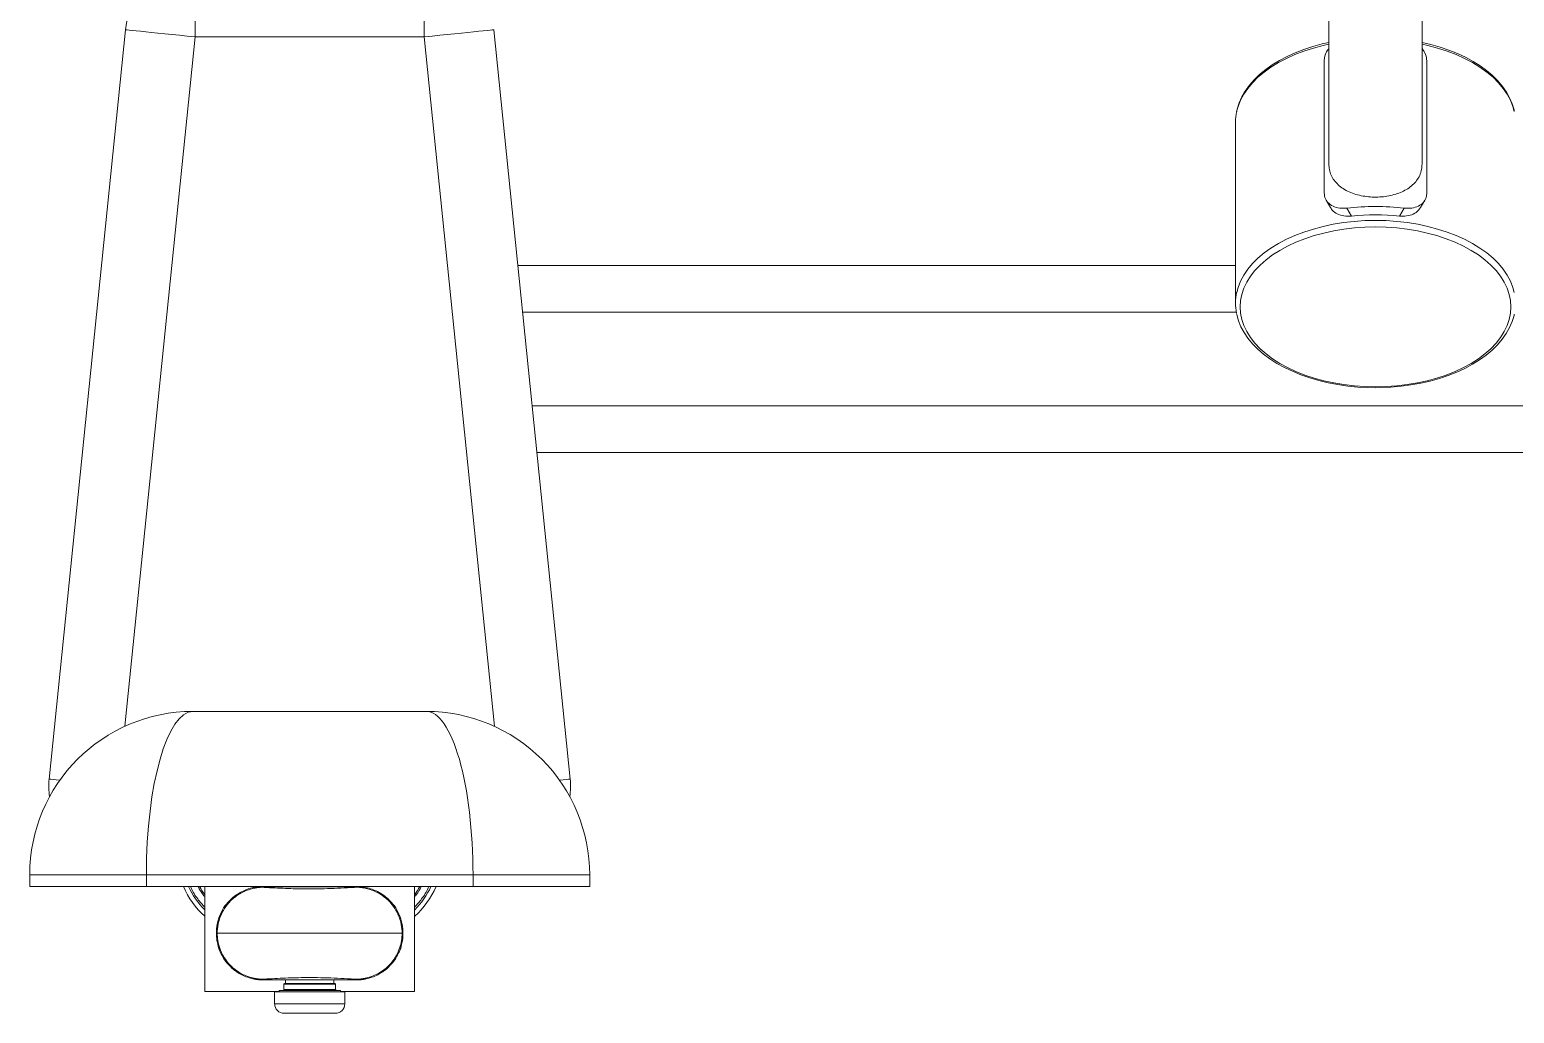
# Model space of a CAD drawing. Extents: x -32840 to 422982, y 280745 to 888746.
# Drawn here: x 85871 to 86497, y 816505 to 816919 of the extents above; entities that cross this region are included whole.
import ezdxf

# ---------------------------------------------------------------- set-up
doc = ezdxf.new("R2010")
doc.units = 0
doc.header["$LTSCALE"] = 1000
doc.layers.add('A-FUR', color=33, linetype='Continuous', plot=False, transparency=0.5)

# ---------------------------------------------------------------- blocks, each defined once
blk = doc.blocks.new('REC-GYM-08')
at = {"linetype": 'Continuous', "lineweight": 15}
for p, q in [((347.505, -718.338), (347.505, -722.153)), ((349.08, -718.338), (349.08, -722.153)), ((328.374, -718.832), (328.374, -720.013)), ((332.243, -718.832), (332.243, -720.013)), ((325.913, -732.532), (327.199, -719.894)), ((333.418, -719.894), (334.704, -732.532)), ((328.374, -720.013), (327.191, -731.642)), ((332.243, -720.013), (328.374, -720.013)), ((333.426, -731.642), (332.243, -720.013)), ((347.427, -722.646), (347.427, -720.421)), ((349.159, -722.646), (349.159, -720.421)), ((345.931, -721.454), (345.931, -724.505)), ((347.46, -722.771), (347.539, -722.902)), ((347.808, -722.903), (347.888, -723.036)), ((348.698, -723.036), (348.778, -722.903)), ((349.047, -722.902), (349.125, -722.771)), ((345.931, -723.873), (333.823, -723.873)), ((333.903, -724.66), (345.945, -724.66)), ((334.063, -726.235), (356.565, -726.235)), ((334.143, -727.023), (356.613, -727.023)), ((328.34, -731.391), (332.277, -731.391)), ((325.584, -734.147), (325.584, -734.344)), ((327.553, -734.147), (325.584, -734.147)), ((327.553, -734.147), (327.553, -734.344)), ((333.065, -734.147), (327.553, -734.147)), ((333.065, -734.147), (333.065, -734.344)), ((335.033, -734.147), (333.065, -734.147)), ((335.033, -734.147), (335.033, -734.344)), ((325.584, -734.344), (327.553, -734.344)), ((327.553, -734.344), (333.065, -734.344)), ((328.537, -736.116), (328.537, -734.344)), ((332.08, -736.116), (332.08, -734.344)), ((333.065, -734.344), (335.033, -734.344)), ((329.871, -735.993), (329.871, -736.081)), ((330.746, -735.993), (329.871, -735.993)), ((329.883, -735.981), (330.734, -735.981)), ((329.902, -735.919), (329.902, -735.981)), ((330.715, -735.981), (330.715, -735.919)), ((330.746, -736.081), (330.746, -735.993)), ((328.537, -736.116), (329.791, -736.116)), ((329.717, -736.122), (329.717, -736.324)), ((330.9, -736.122), (329.717, -736.122)), ((329.791, -736.096), (329.791, -736.122)), ((330.826, -736.096), (329.791, -736.096)), ((329.871, -736.081), (330.746, -736.081)), ((330.826, -736.122), (330.826, -736.096)), ((330.826, -736.116), (332.08, -736.116)), ((330.9, -736.324), (330.9, -736.122)), ((329.717, -736.324), (330.9, -736.324)), ((330.743, -736.481), (329.875, -736.481))]:
    blk.add_line(p, q, dxfattribs=at)
at = {"linetype": 'Continuous', "lineweight": 15, "flags": 128}
for points in [[(327.199, -719.894), (327.207, -719.895), (327.229, -719.897), (327.265, -719.901), (327.316, -719.906), (327.379, -719.912), (327.456, -719.92), (327.543, -719.929), (327.642, -719.939), (327.749, -719.95), (327.865, -719.962), (327.986, -719.974), (328.113, -719.987), (328.243, -720), (328.374, -720.013)], [(333.418, -719.894), (333.411, -719.895), (333.388, -719.897), (333.352, -719.901), (333.302, -719.906), (333.238, -719.912), (333.162, -719.92), (333.074, -719.929), (332.975, -719.939), (332.868, -719.95), (332.753, -719.962), (332.631, -719.974), (332.504, -719.987), (332.374, -720), (332.243, -720.013)], [(347.505, -720.139), (347.41, -720.161), (347.245, -720.204), (347.086, -720.255), (346.934, -720.313), (346.79, -720.378), (346.655, -720.449), (346.529, -720.526), (346.414, -720.609), (346.31, -720.696), (346.218, -720.788), (346.137, -720.884), (346.07, -720.983), (346.015, -721.084), (345.974, -721.189), (345.95, -721.275)], [(347.505, -720.109), (347.392, -720.134), (347.236, -720.177), (347.085, -720.226), (346.94, -720.282), (346.803, -720.344), (346.673, -720.413), (346.552, -720.487), (346.44, -720.566), (346.338, -720.65), (346.246, -720.739), (346.165, -720.831), (346.095, -720.928), (346.038, -721.027), (345.992, -721.129), (345.959, -721.232), (345.953, -721.265)], [(350.633, -721.262), (350.63, -721.246), (350.599, -721.144), (350.556, -721.043), (350.501, -720.945), (350.435, -720.849), (350.357, -720.756), (350.267, -720.668), (350.168, -720.583), (350.058, -720.503), (349.939, -720.428), (349.811, -720.359), (349.675, -720.295), (349.532, -720.238), (349.383, -720.187), (349.228, -720.143), (349.08, -720.108)], [(350.635, -721.273), (350.612, -721.189), (350.571, -721.084), (350.516, -720.983), (350.448, -720.884), (350.368, -720.788), (350.276, -720.696), (350.172, -720.609), (350.056, -720.526), (349.931, -720.449), (349.796, -720.378), (349.652, -720.313), (349.5, -720.255), (349.341, -720.204), (349.176, -720.161), (349.08, -720.139)], [(345.951, -724.323), (345.974, -724.239), (346.015, -724.135), (346.07, -724.033), (346.137, -723.934), (346.218, -723.839), (346.31, -723.747), (346.414, -723.659), (346.529, -723.577), (346.655, -723.5), (346.79, -723.429), (346.934, -723.364), (347.086, -723.306), (347.245, -723.255), (347.41, -723.211), (347.58, -723.175), (347.755, -723.147), (347.932, -723.127), (348.112, -723.114), (348.293, -723.11), (348.474, -723.114), (348.653, -723.127), (348.831, -723.147), (349.006, -723.175), (349.176, -723.211), (349.341, -723.255), (349.5, -723.306), (349.652, -723.364), (349.796, -723.429), (349.931, -723.5), (350.056, -723.577), (350.172, -723.659), (350.276, -723.747), (350.368, -723.839), (350.448, -723.934), (350.516, -724.033), (350.571, -724.135), (350.612, -724.239), (350.635, -724.325)], [(348.293, -725.916), (348.472, -725.912), (348.65, -725.9), (348.826, -725.879), (348.999, -725.85), (349.167, -725.814), (349.33, -725.769), (349.486, -725.718), (349.635, -725.659), (349.776, -725.593), (349.908, -725.521), (350.029, -725.444), (350.14, -725.361), (350.24, -725.273), (350.327, -725.18), (350.403, -725.084), (350.465, -724.985), (350.513, -724.883), (350.548, -724.779), (350.569, -724.674), (350.576, -724.568), (350.569, -724.463), (350.548, -724.357), (350.513, -724.254), (350.465, -724.152), (350.403, -724.052), (350.327, -723.956), (350.24, -723.864), (350.14, -723.776), (350.029, -723.693), (349.908, -723.615), (349.776, -723.543), (349.635, -723.478), (349.486, -723.419), (349.33, -723.367), (349.167, -723.323), (348.999, -723.286), (348.826, -723.258), (348.65, -723.237), (348.472, -723.225), (348.293, -723.22), (348.114, -723.225), (347.936, -723.237), (347.76, -723.258), (347.587, -723.286), (347.419, -723.323), (347.256, -723.367), (347.1, -723.419), (346.951, -723.478), (346.81, -723.543), (346.678, -723.615), (346.557, -723.693), (346.446, -723.776), (346.346, -723.864), (346.258, -723.956), (346.183, -724.052), (346.121, -724.152), (346.073, -724.254), (346.038, -724.357), (346.016, -724.463), (346.009, -724.568), (346.016, -724.674), (346.038, -724.779), (346.073, -724.883), (346.121, -724.985), (346.183, -725.084), (346.258, -725.18), (346.346, -725.273), (346.446, -725.361), (346.557, -725.444), (346.678, -725.521), (346.81, -725.593), (346.951, -725.659), (347.1, -725.718), (347.256, -725.769), (347.419, -725.814), (347.587, -725.85), (347.76, -725.879), (347.936, -725.9), (348.114, -725.912), (348.293, -725.916)], [(345.95, -724.684), (345.952, -724.699), (345.982, -724.801), (346.023, -724.902), (346.076, -725.001), (346.141, -725.097), (346.218, -725.19), (346.306, -725.279), (346.404, -725.365), (346.512, -725.445), (346.63, -725.521), (346.757, -725.591), (346.892, -725.655), (347.034, -725.714), (347.182, -725.765), (347.337, -725.81), (347.496, -725.849), (347.659, -725.88), (347.826, -725.904), (347.995, -725.92), (348.166, -725.929), (348.293, -725.931)], [(348.293, -725.931), (348.383, -725.93), (348.554, -725.923), (348.724, -725.908), (348.891, -725.885), (349.055, -725.856), (349.215, -725.819), (349.371, -725.776), (349.521, -725.725), (349.664, -725.668), (349.801, -725.605), (349.929, -725.536), (350.049, -725.462), (350.16, -725.382), (350.261, -725.297), (350.351, -725.208), (350.431, -725.115), (350.499, -725.018), (350.555, -724.918), (350.599, -724.816), (350.63, -724.713), (350.634, -724.689)], [(326.094, -732.55), (326.094, -732.55), (326.03, -732.544), (325.979, -732.538), (325.943, -732.535), (325.921, -732.532), (325.913, -732.532)], [(334.523, -732.55), (334.524, -732.55), (334.587, -732.544), (334.638, -732.538), (334.674, -732.535), (334.696, -732.532), (334.704, -732.532)], [(329.521, -734.344), (329.414, -734.352), (329.344, -734.364)], [(331.269, -734.363), (331.203, -734.352), (331.096, -734.344)], [(331.553, -734.49), (331.553, -734.49)], [(328.825, -734.763), (328.825, -734.763)], [(331.792, -734.763), (331.792, -734.763)], [(328.734, -735.132), (328.734, -735.132)], [(331.883, -735.132), (331.883, -735.132)], [(328.825, -735.5), (328.825, -735.5)], [(331.792, -735.5), (331.792, -735.5)], [(329.064, -735.773), (329.064, -735.773)], [(329.348, -735.9), (329.414, -735.912), (329.521, -735.919)], [(331.096, -735.919), (331.203, -735.912), (331.288, -735.895)], [(331.553, -735.773), (331.553, -735.773)]]:
    blk.add_lwpolyline(points, dxfattribs=at)
at = {"linetype": 'Continuous', "lineweight": 15}
for centre, radius, start, end in [((328.374, -720.013), 1.181, 90, 174.19), ((346.767, -721.455), 0.836, 167.5892, 179.9513), ((348.293, -727.248), 4.372, 83.6321, 96.3679), ((348.293, -726.994), 3.979, 84.1553, 95.8447), ((346.763, -724.505), 0.833, 167.406, 191.6814), ((328.34, -734.147), 2.756, 90, 180), ((332.277, -734.147), 2.756, 0, 90), ((327.088, -732.651), 1.181, 174.19, 188.5983), ((333.529, -732.651), 1.181, 351.4017, 5.81), ((329.544, -733.741), 1.494, 203.8048, 227.6478), ((329.544, -733.741), 1.494, 203.8125, 227.6319), ((329.544, -733.741), 1.416, 205.2053, 224.6992), ((329.552, -733.733), 1.26, 208.9966, 216.3248), ((329.521, -735.132), 0.787, 121.2362, 134.5476), ((329.55, -734.353), 0.0301, 163.2158, 182.884), ((331.067, -734.353), 0.0302, 357.1172, 16.7799), ((331.096, -735.132), 0.787, 47.1347, 61.4522), ((331.074, -733.741), 1.494, 312.3522, 336.1952), ((331.064, -733.734), 1.26, 323.7871, 331.0282), ((331.074, -733.741), 1.416, 315.3008, 334.7947), ((331.074, -733.741), 1.494, 312.3681, 336.1875), ((331.096, -735.132), 0.787, 17.1578, 30.7722), ((329.521, -735.132), 0.787, 150.7558, 180.8226), ((331.096, -735.132), 0.787, 330.9535, 0.9231), ((329.521, -735.132), 0.787, 198.15, 211.0474), ((329.521, -735.132), 0.787, 226.9248, 241.5506), ((331.096, -735.132), 0.787, 301.164, 314.738), ((329.55, -735.91), 0.0302, 177.1172, 196.7799), ((329.883, -735.993), 0.0118, 90, 180), ((330.734, -735.993), 0.0118, 0, 90), ((331.067, -735.91), 0.0301, 343.1983, 2.9274), ((329.855, -736.081), 0.0157, 270, 0), ((330.762, -736.081), 0.0157, 180, 270), ((329.875, -736.324), 0.157, 180, 270), ((330.743, -736.324), 0.157, 270, 0)]:
    blk.add_arc(centre, radius, start, end, dxfattribs=at)
for centre, start_param, end_param in [((328.34, -734.147), 3.141593, 4.712389), ((332.277, -734.147), 1.570796, 3.141593)]:
    blk.add_ellipse(centre, major_axis=(0, -2.756), ratio=0.285714, start_param=start_param, end_param=end_param, dxfattribs=at)
for points, knots in [([(349.159, -720.421), (349.155, -720.384), (349.148, -720.312), (349.103, -720.245), (349.08, -720.212)], [0, 0, 0, 0, 0.512806, 1, 1, 1, 1]), ([(347.505, -720.216), (347.498, -720.224), (347.462, -720.262), (347.434, -720.336), (347.429, -720.396), (347.427, -720.421)], [0, 0, 0, 0, 0.128023, 0.646036, 1, 1, 1, 1]), ([(347.505, -722.153), (347.507, -722.187), (347.511, -722.255), (347.543, -722.349), (347.592, -722.434), (347.66, -722.51), (347.746, -722.576), (347.847, -722.631), (347.96, -722.672), (348.081, -722.701), (348.206, -722.716), (348.332, -722.718), (348.457, -722.708), (348.577, -722.685), (348.69, -722.651), (348.792, -722.604), (348.882, -722.547), (348.958, -722.477), (349.018, -722.396), (349.068, -722.29), (349.076, -722.204), (349.08, -722.153)], [0, 0, 0, 0, 0.051235, 0.102223, 0.153203, 0.204176, 0.256486, 0.310024, 0.362846, 0.414565, 0.465373, 0.515764, 0.566154, 0.61654, 0.666918, 0.717291, 0.76766, 0.81803, 0.869692, 0.922928, 1, 1, 1, 1]), ([(347.427, -722.646), (347.431, -722.68), (347.439, -722.75), (347.503, -722.832), (347.599, -722.887), (347.706, -722.909), (347.779, -722.904), (347.808, -722.903)], [0, 0, 0, 0, 0.214155, 0.428314, 0.642255, 0.855344, 1, 1, 1, 1]), ([(348.778, -722.903), (348.821, -722.904), (348.908, -722.908), (349.022, -722.872), (349.107, -722.808), (349.152, -722.728), (349.157, -722.669), (349.159, -722.646)], [0, 0, 0, 0, 0.214001, 0.42807, 0.640867, 0.854215, 1, 1, 1, 1]), ([(347.888, -723.036), (347.844, -723.037), (347.757, -723.04), (347.645, -723.003), (347.57, -722.955), (347.55, -722.912), (347.544, -722.899)], [0, 0, 0, 0, 0.293696, 0.587508, 0.879216, 1, 1, 1, 1]), ([(349.043, -722.9), (349.03, -722.921), (348.998, -722.97), (348.907, -723.018), (348.8, -723.041), (348.728, -723.037), (348.698, -723.036)], [0, 0, 0, 0, 0.215251, 0.50859, 0.800519, 1, 1, 1, 1]), ([(328.297, -734.344), (328.3, -734.352), (328.331, -734.427), (328.409, -734.547), (328.497, -734.646), (328.537, -734.691)], [0, 0, 0, 0, 0.061494, 0.572782, 1, 1, 1, 1]), ([(328.537, -734.514), (328.528, -734.504), (328.483, -734.453), (328.451, -734.392), (328.426, -734.344)], [0, 0, 0, 0, 0.205565, 1, 1, 1, 1]), ([(328.825, -734.763), (328.825, -734.763), (328.832, -734.757), (328.853, -734.697), (328.916, -734.626), (328.994, -734.544), (329.042, -734.507), (329.064, -734.49), (329.064, -734.49)], [0, 0, 0, 0, 0.000009, 0.078954, 0.499805, 0.773944, 0.999992, 1, 1, 1, 1]), ([(329.064, -734.49), (329.064, -734.49), (329.09, -734.477), (329.141, -734.438), (329.249, -734.39), (329.344, -734.359), (329.408, -734.354), (329.417, -734.351), (329.417, -734.351)], [0, 0, 0, 0, 0.000007, 0.227973, 0.500344, 0.921082, 0.999994, 1, 1, 1, 1]), ([(329.064, -734.49), (329.064, -734.491), (329.065, -734.491), (329.067, -734.495), (329.07, -734.499), (329.072, -734.502), (329.072, -734.503), (329.073, -734.503)], [0, 0, 0, 0, 0.304845, 0.609727, 0.91467, 0.970376, 1, 1, 1, 1]), ([(329.419, -734.364), (329.409, -734.366), (329.347, -734.376), (329.254, -734.403), (329.15, -734.453), (329.097, -734.487), (329.073, -734.503)], [0, 0, 0, 0, 0.079403, 0.499201, 0.769705, 1, 1, 1, 1]), ([(329.417, -734.351), (329.417, -734.351), (329.426, -734.351), (329.443, -734.347), (329.47, -734.346), (329.489, -734.345), (329.498, -734.345)], [0, 0, 0, 0, 0.000029, 0.312069, 0.656055, 1, 1, 1, 1]), ([(329.417, -734.351), (329.417, -734.351), (329.417, -734.352), (329.418, -734.354), (329.418, -734.358), (329.419, -734.362), (329.419, -734.364)], [0, 0, 0, 0, 0.250078, 0.500024, 0.750057, 1, 1, 1, 1]), ([(329.498, -734.356), (329.498, -734.356), (329.489, -734.356), (329.47, -734.357), (329.444, -734.36), (329.427, -734.363), (329.419, -734.364)], [0, 0, 0, 0, 0.001509, 0.344939, 0.689204, 1, 1, 1, 1]), ([(329.498, -734.345), (329.506, -734.344), (329.514, -734.344), (329.521, -734.344), (329.521, -734.344)], [0, 0, 0, 0, 0.999898, 1, 1, 1, 1]), ([(329.498, -734.345), (329.498, -734.345), (329.498, -734.345), (329.498, -734.347), (329.498, -734.351), (329.498, -734.354), (329.498, -734.356)], [0, 0, 0, 0, 0.25003, 0.49997, 0.750017, 1, 1, 1, 1]), ([(331.119, -734.356), (330.968, -734.364), (330.667, -734.38), (330.243, -734.388), (329.854, -734.375), (329.617, -734.362), (329.498, -734.356)], [0, 0, 0, 0, 0.280367, 0.559824, 0.779647, 1, 1, 1, 1]), ([(329.782, -734.348), (329.75, -734.348), (329.691, -734.348), (329.603, -734.351), (329.548, -734.353), (329.52, -734.354)], [0, 0, 0, 0, 0.3634, 0.681217, 1, 1, 1, 1]), ([(330.779, -734.348), (330.665, -734.347), (330.467, -734.346), (330.158, -734.347), (329.94, -734.346), (329.806, -734.347), (329.782, -734.348)], [0, 0, 0, 0, 0.344057, 0.596285, 0.929074, 1, 1, 1, 1]), ([(331.097, -734.354), (331.087, -734.354), (331.034, -734.352), (330.928, -734.347), (330.832, -734.348), (330.779, -734.348)], [0, 0, 0, 0, 0.09952, 0.496957, 1, 1, 1, 1]), ([(331.096, -734.344), (331.096, -734.344), (331.104, -734.344), (331.111, -734.344), (331.119, -734.345)], [0, 0, 0, 0, 0.000102, 1, 1, 1, 1]), ([(331.12, -734.356), (331.12, -734.354), (331.12, -734.351), (331.119, -734.347), (331.119, -734.345), (331.119, -734.345), (331.119, -734.345)], [0, 0, 0, 0, 0.250001, 0.499992, 0.750041, 1, 1, 1, 1]), ([(331.119, -734.345), (331.128, -734.345), (331.147, -734.346), (331.174, -734.347), (331.191, -734.351), (331.2, -734.351), (331.2, -734.351)], [0, 0, 0, 0, 0.343743, 0.687523, 0.999971, 1, 1, 1, 1]), ([(331.198, -734.364), (331.19, -734.363), (331.173, -734.36), (331.147, -734.357), (331.129, -734.356), (331.119, -734.356)], [0, 0, 0, 0, 0.309759, 0.654556, 1, 1, 1, 1]), ([(331.198, -734.364), (331.199, -734.362), (331.199, -734.358), (331.2, -734.354), (331.2, -734.352), (331.2, -734.351), (331.2, -734.351)], [0, 0, 0, 0, 0.249963, 0.499901, 0.749925, 1, 1, 1, 1]), ([(331.544, -734.503), (331.52, -734.487), (331.468, -734.452), (331.38, -734.411), (331.288, -734.38), (331.226, -734.369), (331.198, -734.364)], [0, 0, 0, 0, 0.229289, 0.499142, 0.772413, 1, 1, 1, 1]), ([(331.2, -734.351), (331.2, -734.351), (331.228, -734.358), (331.292, -734.365), (331.386, -734.399), (331.473, -734.435), (331.533, -734.481), (331.553, -734.49), (331.553, -734.49)], [0, 0, 0, 0, 0.000006, 0.227038, 0.500613, 0.770834, 0.999991, 1, 1, 1, 1]), ([(331.544, -734.503), (331.545, -734.502), (331.547, -734.499), (331.55, -734.495), (331.552, -734.491), (331.553, -734.491), (331.553, -734.49)], [0, 0, 0, 0, 0.056966, 0.389932, 0.694984, 1, 1, 1, 1]), ([(331.553, -734.49), (331.553, -734.49), (331.575, -734.507), (331.624, -734.544), (331.701, -734.626), (331.764, -734.697), (331.785, -734.757), (331.792, -734.763), (331.792, -734.763)], [0, 0, 0, 0, 0.000008, 0.226056, 0.500195, 0.921043, 0.999991, 1, 1, 1, 1]), ([(332.08, -734.691), (332.12, -734.646), (332.208, -734.547), (332.287, -734.427), (332.317, -734.352), (332.32, -734.344)], [0, 0, 0, 0, 0.427218, 0.938506, 1, 1, 1, 1]), ([(332.191, -734.344), (332.166, -734.392), (332.134, -734.453), (332.089, -734.504), (332.08, -734.514)], [0, 0, 0, 0, 0.794434, 1, 1, 1, 1]), ([(329.073, -734.503), (329.051, -734.519), (329.004, -734.556), (328.927, -734.634), (328.872, -734.71), (328.843, -734.762), (328.839, -734.77)], [0, 0, 0, 0, 0.224719, 0.4995, 0.921369, 1, 1, 1, 1]), ([(331.778, -734.77), (331.774, -734.762), (331.745, -734.71), (331.691, -734.634), (331.613, -734.555), (331.566, -734.519), (331.544, -734.503)], [0, 0, 0, 0, 0.078028, 0.499555, 0.774113, 1, 1, 1, 1]), ([(328.734, -735.132), (328.734, -735.119), (328.735, -735.054), (328.754, -734.956), (328.778, -734.844), (328.825, -734.792), (328.825, -734.763), (328.825, -734.763)], [0, 0, 0, 0, 0.099756, 0.506949, 0.776956, 0.999994, 1, 1, 1, 1]), ([(328.839, -734.77), (328.826, -734.795), (328.799, -734.851), (328.765, -734.959), (328.75, -735.056), (328.749, -735.119), (328.749, -735.132), (328.749, -735.132)], [0, 0, 0, 0, 0.223375, 0.493241, 0.900107, 0.999994, 1, 1, 1, 1]), ([(328.825, -734.763), (328.825, -734.763), (328.826, -734.764), (328.83, -734.766), (328.835, -734.768), (328.838, -734.77), (328.839, -734.77)], [0, 0, 0, 0, 0.305357, 0.610725, 0.94362, 1, 1, 1, 1]), ([(331.778, -734.77), (331.779, -734.77), (331.779, -734.77), (331.782, -734.768), (331.787, -734.766), (331.791, -734.764), (331.792, -734.763), (331.792, -734.763)], [0, 0, 0, 0, 0.039422, 0.084354, 0.389591, 0.69481, 1, 1, 1, 1]), ([(331.868, -735.132), (331.868, -735.12), (331.867, -735.058), (331.853, -734.962), (331.819, -734.853), (331.791, -734.796), (331.778, -734.77)], [0, 0, 0, 0, 0.091267, 0.498574, 0.768674, 1, 1, 1, 1]), ([(331.792, -734.763), (331.792, -734.763), (331.792, -734.793), (331.84, -734.846), (331.864, -734.959), (331.883, -735.056), (331.883, -735.12), (331.883, -735.132)], [0, 0, 0, 0, 0.000006, 0.230442, 0.500845, 0.908457, 1, 1, 1, 1]), ([(328.734, -735.132), (328.734, -735.132), (328.735, -735.132), (328.74, -735.132), (328.745, -735.132), (328.748, -735.132), (328.749, -735.132)], [0, 0, 0, 0, 0.335886, 0.643062, 0.950132, 1, 1, 1, 1]), ([(328.825, -735.5), (328.825, -735.5), (328.825, -735.483), (328.779, -735.43), (328.758, -735.324), (328.735, -735.215), (328.734, -735.152), (328.734, -735.132)], [0, 0, 0, 0, 0.000006, 0.135322, 0.500594, 0.842422, 1, 1, 1, 1]), ([(328.749, -735.132), (328.858, -735.132), (329.077, -735.132), (329.424, -735.132), (329.779, -735.132), (330.14, -735.132), (330.501, -735.132), (330.857, -735.132), (331.206, -735.132), (331.546, -735.132), (331.761, -735.132), (331.868, -735.132)], [0, 0, 0, 0, 0.112072, 0.224042, 0.336176, 0.448099, 0.55988, 0.669824, 0.779955, 0.889926, 1, 1, 1, 1]), ([(328.749, -735.132), (328.749, -735.151), (328.751, -735.214), (328.769, -735.321), (328.803, -735.422), (328.831, -735.478), (328.839, -735.493)], [0, 0, 0, 0, 0.157226, 0.498827, 0.863162, 1, 1, 1, 1]), ([(331.779, -735.493), (331.787, -735.477), (331.814, -735.421), (331.848, -735.321), (331.866, -735.215), (331.868, -735.152), (331.868, -735.132), (331.868, -735.132)], [0, 0, 0, 0, 0.145027, 0.493058, 0.838184, 0.999994, 1, 1, 1, 1]), ([(331.883, -735.132), (331.883, -735.152), (331.882, -735.217), (331.859, -735.324), (331.838, -735.429), (331.792, -735.481), (331.792, -735.5), (331.792, -735.5)], [0, 0, 0, 0, 0.161984, 0.507131, 0.855254, 0.999994, 1, 1, 1, 1]), ([(331.868, -735.132), (331.869, -735.132), (331.872, -735.132), (331.878, -735.132), (331.883, -735.132), (331.883, -735.132), (331.883, -735.132)], [0, 0, 0, 0, 0.049869, 0.385805, 0.69286, 1, 1, 1, 1]), ([(328.825, -735.5), (328.825, -735.5), (328.826, -735.499), (328.83, -735.497), (328.835, -735.495), (328.838, -735.494), (328.838, -735.493), (328.839, -735.493)], [0, 0, 0, 0, 0.305189, 0.610409, 0.915639, 0.96057, 1, 1, 1, 1]), ([(328.839, -735.493), (328.849, -735.511), (328.878, -735.563), (328.933, -735.634), (329.002, -735.706), (329.049, -735.742), (329.073, -735.76)], [0, 0, 0, 0, 0.169785, 0.499705, 0.748646, 1, 1, 1, 1]), ([(331.545, -735.76), (331.568, -735.742), (331.616, -735.706), (331.685, -735.634), (331.739, -735.563), (331.769, -735.511), (331.779, -735.493)], [0, 0, 0, 0, 0.250207, 0.49935, 0.829538, 1, 1, 1, 1]), ([(331.779, -735.493), (331.779, -735.493), (331.782, -735.495), (331.787, -735.497), (331.791, -735.499), (331.792, -735.5), (331.792, -735.5)], [0, 0, 0, 0, 0.05638, 0.389275, 0.694643, 1, 1, 1, 1]), ([(329.064, -735.773), (329.064, -735.773), (329.037, -735.759), (328.993, -735.715), (328.921, -735.644), (328.861, -735.574), (328.84, -735.515), (328.825, -735.5), (328.825, -735.5)], [0, 0, 0, 0, 0.000007, 0.251487, 0.500045, 0.829438, 0.999991, 1, 1, 1, 1]), ([(331.792, -735.5), (331.792, -735.5), (331.777, -735.515), (331.756, -735.574), (331.696, -735.644), (331.625, -735.715), (331.58, -735.759), (331.553, -735.773), (331.553, -735.773)], [0, 0, 0, 0, 0.000009, 0.170562, 0.499955, 0.748513, 0.999993, 1, 1, 1, 1]), ([(329.064, -735.773), (329.065, -735.773), (329.065, -735.772), (329.068, -735.768), (329.071, -735.764), (329.073, -735.761), (329.073, -735.76)], [0, 0, 0, 0, 0.305019, 0.610065, 0.943033, 1, 1, 1, 1]), ([(329.417, -735.912), (329.417, -735.912), (329.397, -735.912), (329.334, -735.896), (329.24, -735.87), (329.146, -735.828), (329.085, -735.783), (329.064, -735.773), (329.064, -735.773)], [0, 0, 0, 0, 0.000006, 0.161755, 0.500542, 0.760147, 0.999991, 1, 1, 1, 1]), ([(329.073, -735.76), (329.098, -735.777), (329.15, -735.812), (329.246, -735.856), (329.337, -735.885), (329.399, -735.896), (329.419, -735.899)], [0, 0, 0, 0, 0.239955, 0.499208, 0.837119, 1, 1, 1, 1]), ([(329.417, -735.912), (329.417, -735.912), (329.417, -735.912), (329.418, -735.909), (329.418, -735.905), (329.419, -735.901), (329.419, -735.899)], [0, 0, 0, 0, 0.250006, 0.499943, 0.749958, 1, 1, 1, 1]), ([(329.498, -735.919), (329.489, -735.918), (329.47, -735.917), (329.443, -735.916), (329.426, -735.912), (329.417, -735.912), (329.417, -735.912)], [0, 0, 0, 0, 0.343743, 0.687524, 0.999971, 1, 1, 1, 1]), ([(329.419, -735.899), (329.427, -735.9), (329.444, -735.903), (329.47, -735.906), (329.489, -735.907), (329.498, -735.908)], [0, 0, 0, 0, 0.309759, 0.654556, 1, 1, 1, 1]), ([(331.119, -735.908), (330.968, -735.899), (330.667, -735.883), (330.243, -735.876), (329.854, -735.888), (329.617, -735.901), (329.498, -735.908)], [0, 0, 0, 0, 0.280365, 0.559823, 0.779647, 1, 1, 1, 1]), ([(329.498, -735.919), (329.498, -735.918), (329.498, -735.918), (329.498, -735.916), (329.498, -735.912), (329.498, -735.909), (329.498, -735.908)], [0, 0, 0, 0, 0.249962, 0.500015, 0.749996, 1, 1, 1, 1]), ([(329.521, -735.919), (329.521, -735.919), (329.514, -735.919), (329.506, -735.919), (329.498, -735.919)], [0, 0, 0, 0, 0.000102, 1, 1, 1, 1]), ([(329.52, -735.909), (329.53, -735.909), (329.583, -735.911), (329.689, -735.916), (329.785, -735.915), (329.838, -735.915)], [0, 0, 0, 0, 0.09952, 0.496957, 1, 1, 1, 1]), ([(331.096, -735.919), (331.068, -735.919), (331.013, -735.919), (330.903, -735.919), (330.709, -735.919), (330.459, -735.919), (330.097, -735.919), (329.804, -735.919), (329.584, -735.919), (329.532, -735.919), (329.521, -735.919)], [0, 0, 0, 0, 0.052696, 0.105366, 0.210675, 0.421286, 0.580922, 0.900214, 0.980046, 1, 1, 1, 1]), ([(329.838, -735.915), (329.952, -735.916), (330.151, -735.917), (330.459, -735.916), (330.677, -735.917), (330.811, -735.916), (330.835, -735.916)], [0, 0, 0, 0, 0.344057, 0.596285, 0.929074, 1, 1, 1, 1]), ([(330.835, -735.916), (330.867, -735.915), (330.926, -735.915), (331.014, -735.912), (331.069, -735.91), (331.097, -735.909)], [0, 0, 0, 0, 0.363395, 0.681223, 1, 1, 1, 1]), ([(331.119, -735.919), (331.111, -735.919), (331.104, -735.919), (331.096, -735.919), (331.096, -735.919)], [0, 0, 0, 0, 0.999898, 1, 1, 1, 1]), ([(331.119, -735.908), (331.12, -735.908), (331.129, -735.907), (331.147, -735.906), (331.173, -735.903), (331.19, -735.9), (331.198, -735.899)], [0, 0, 0, 0, 0.001509, 0.344939, 0.689205, 1, 1, 1, 1]), ([(331.12, -735.908), (331.12, -735.909), (331.12, -735.912), (331.119, -735.916), (331.119, -735.918), (331.119, -735.918), (331.119, -735.919)], [0, 0, 0, 0, 0.249983, 0.500018, 0.749966, 1, 1, 1, 1]), ([(331.2, -735.912), (331.2, -735.912), (331.192, -735.912), (331.174, -735.916), (331.147, -735.917), (331.128, -735.918), (331.119, -735.919)], [0, 0, 0, 0, 0.000029, 0.312069, 0.656055, 1, 1, 1, 1]), ([(331.198, -735.899), (331.219, -735.896), (331.28, -735.885), (331.374, -735.856), (331.469, -735.809), (331.522, -735.775), (331.545, -735.76)], [0, 0, 0, 0, 0.162547, 0.499359, 0.782646, 1, 1, 1, 1]), ([(331.198, -735.899), (331.199, -735.901), (331.199, -735.905), (331.2, -735.909), (331.2, -735.912), (331.2, -735.912), (331.2, -735.912)], [0, 0, 0, 0, 0.250023, 0.499963, 0.750001, 1, 1, 1, 1]), ([(331.553, -735.773), (331.553, -735.773), (331.528, -735.785), (331.477, -735.824), (331.38, -735.87), (331.283, -735.896), (331.221, -735.912), (331.2, -735.912), (331.2, -735.912)], [0, 0, 0, 0, 0.000007, 0.215067, 0.500166, 0.837378, 0.999994, 1, 1, 1, 1]), ([(331.545, -735.76), (331.545, -735.76), (331.545, -735.761), (331.547, -735.764), (331.55, -735.768), (331.552, -735.772), (331.553, -735.773), (331.553, -735.773)], [0, 0, 0, 0, 0.029624, 0.08533, 0.390273, 0.695155, 1, 1, 1, 1])]:
    blk.add_open_spline(points, degree=3, knots=knots, dxfattribs=at)
for points in [[(329.52, -734.354), (329.498, -734.356)], [(331.119, -734.356), (331.097, -734.354)], [(328.749, -735.132), (328.749, -735.132)], [(331.868, -735.132), (331.868, -735.132)], [(329.498, -735.908), (329.52, -735.909)], [(331.097, -735.909), (331.119, -735.908)]]:
    blk.add_open_spline(points, degree=1, dxfattribs=at)

msp = doc.modelspace()

# ---------------------------------------------------------------- block references
at = {"layer": 'A-FUR', "color": 8, "ltscale": 50, "xscale": 25, "yscale": 25, "zscale": 25, "rotation": 2.604009032911076e-07}
msp.add_blockref('REC-GYM-08', (77731.11, 834916.78, 0), dxfattribs=at)

doc.saveas('drawing.dxf')
